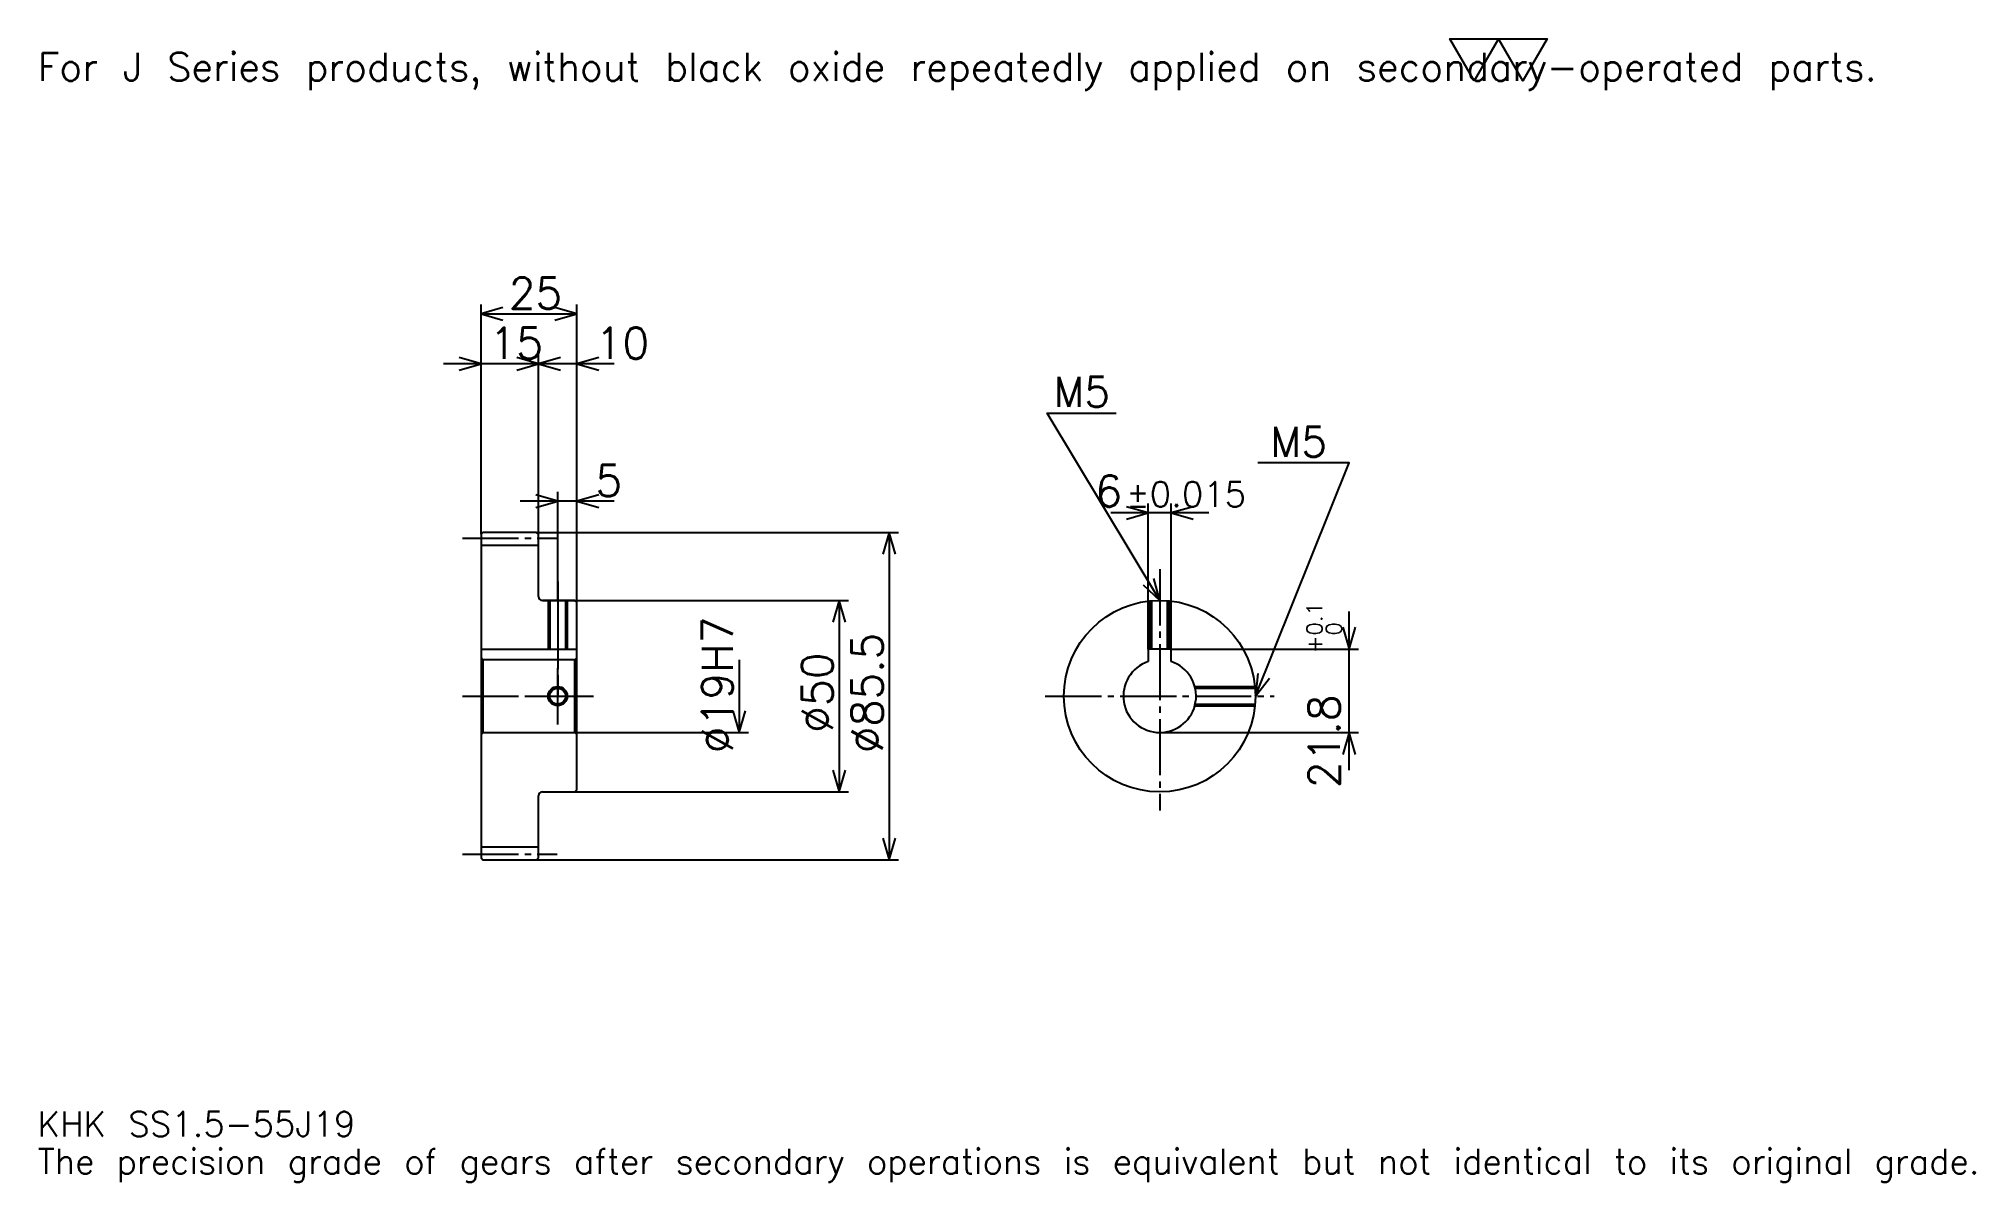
# Model space of a CAD drawing. Extents: x 17 to 522, y 6 to 304.
import ezdxf

# ---------------------------------------------------------------- set-up
doc = ezdxf.new("R2010")
doc.units = 0
doc.linetypes.add('DASHDOT', pattern=[19.565218, 14.673913, -1.630435, 1.630435, -1.630435])
doc.layers.get('0').update_dxf_attribs({"linetype": 'CONTINUOUS'})
doc.layers.add('DASHDOT', color=6, linetype='DASHDOT')
doc.styles.add('KANJI', font='TXT', dxfattribs={"bigfont": 'BIGFONT'})

msp = doc.modelspace()

# ---------------------------------------------------------------- linework, layer by layer
at = {"color": 5}
for p, q in [((132.065216, 175.630432), (132.065216, 235.141296)), ((132.065216, 232.695648), (157.065216, 232.695648)), ((157.065216, 175.630432), (157.065216, 235.141296)), ((156.847824, 219.652176), (122.282608, 219.652176)), ((166.847824, 219.652176), (137.282608, 219.652176)), ((147.065216, 175.630432), (147.065216, 222.097839)), ((166.847824, 183.782608), (142.282608, 183.782608)), ((152.065216, 175.630432), (152.065216, 186.228256)), ((306.239136, 145.180435), (306.239136, 183.152176)), ((312.239136, 145.180435), (312.239136, 183.152176)), ((322.021729, 180.706512), (296.456543, 180.706512)), ((132.065216, 175.130432), (132.065216, 175.630432)), ((146.565216, 175.630432), (157.065216, 175.630432)), ((147.065216, 175.130432), (147.065216, 175.630432)), ((152.065216, 157.880432), (152.065216, 175.630432)), ((152.065216, 157.880432), (152.065216, 175.630432)), ((157.065216, 175.630432), (241.032608, 175.630432)), ((157.065216, 157.380432), (157.065216, 175.630432)), ((238.586945, 175.630432), (238.586945, 90.130432)), ((148.065216, 157.880432), (157.065216, 157.880432)), ((157.065216, 157.880432), (227.989136, 157.880432)), ((225.543488, 157.880432), (225.543488, 107.880432)), ((358.695679, 113.597824), (358.695679, 154.963043)), ((199.456512, 142.380432), (199.456512, 123.380432)), ((312.239136, 145.180435), (361.141296, 145.180435)), ((157.065216, 123.380432), (201.902176, 123.380432)), ((309.239136, 123.380432), (361.141296, 123.380432)), ((148.065216, 107.880432), (157.065216, 107.880432)), ((157.065216, 107.880432), (227.989136, 107.880432)), ((146.565216, 90.130432), (157.065216, 90.130432)), ((157.065216, 90.130432), (241.032608, 90.130432))]:
    msp.add_line(p, q, dxfattribs=at)
at = {"color": 4}
for p, q in [((132.065216, 172.255432), (147.065216, 172.255432)), ((132.065216, 145.180435), (157.065216, 145.180435)), ((132.565216, 142.380432), (132.565216, 123.380432)), ((156.565216, 142.380432), (157.065216, 142.880432)), ((156.565216, 123.380432), (157.065216, 122.880432)), ((132.065216, 93.505432), (147.065216, 93.505432))]:
    msp.add_line(p, q, dxfattribs=at)
at = {"color": 7}
msp.add_lwpolyline([(391.304352, 293.478271), (384.945648, 304.5), (410.380432, 304.5), (404.021729, 293.478271), (397.663055, 304.5), (391.304352, 293.478271)], dxfattribs=at)
at = {"color": 5}
for points in [[(137.771744, 234.32608), (132.065216, 232.695648), (137.771744, 231.065216)], [(151.358688, 231.065216), (157.065216, 232.695648), (151.358688, 234.32608)], [(126.358696, 218.021744), (132.065216, 219.652176), (126.358696, 221.282608)], [(141.358688, 218.021744), (147.065216, 219.652176), (141.358688, 221.282608)], [(152.771744, 221.282608), (147.065216, 219.652176), (152.771744, 218.021744)], [(162.771744, 221.282608), (157.065216, 219.652176), (162.771744, 218.021744)], [(309.239136, 157.880432), (279.891296, 206.793472), (297.82608, 206.793472)], [(334.239136, 132.880432), (358.695648, 193.75), (334.891296, 193.75)], [(146.358688, 182.152176), (152.065216, 183.782608), (146.358688, 185.41304)], [(162.771744, 185.41304), (157.065216, 183.782608), (162.771744, 182.152176)], [(300.532593, 179.07608), (306.239136, 180.706512), (300.532593, 182.33696)], [(317.945679, 182.33696), (312.239136, 180.706512), (317.945679, 179.07608)], [(240.217377, 169.92392), (238.586945, 175.630432), (236.956512, 169.92392)], [(304.90506, 161.934875), (309.239136, 157.880432), (307.701233, 163.612579)], [(227.17392, 152.173904), (225.543488, 157.880432), (223.913055, 152.173904)], [(357.065247, 150.886948), (358.695679, 145.180435), (360.326111, 150.886948)], [(334.85376, 138.783401), (334.239136, 132.880432), (337.879517, 137.567688)], [(197.82608, 129.08696), (199.456512, 123.380432), (201.086945, 129.08696)], [(360.326111, 117.673912), (358.695679, 123.380432), (357.065247, 117.673912)], [(223.913055, 113.586952), (225.543488, 107.880432), (227.17392, 113.586952)], [(236.956512, 95.836952), (238.586945, 90.130432), (240.217377, 95.836952)]]:
    msp.add_lwpolyline(points, dxfattribs=at)
at = {"color": 4}
for points in [[(147.065216, 158.880432), (147.065216, 175.130432), (146.565216, 175.630432), (132.565216, 175.630432), (132.065216, 175.130432), (132.065216, 122.880432)], [(148.065216, 107.880432), (156.565216, 107.880432), (157.065216, 108.380432), (157.065216, 157.380432), (156.565216, 157.880432), (148.065216, 157.880432)], [(149.565216, 157.880432), (149.565216, 145.180435)], [(150.000214, 157.880432), (150.000214, 145.180435)], [(154.130219, 157.880432), (154.130219, 145.180435)], [(154.565216, 157.880432), (154.565216, 145.180435)], [(306.739136, 145.180435), (306.739136, 157.755112)], [(307.174133, 145.180435), (307.174133, 157.794998)], [(311.304138, 145.180435), (311.304138, 157.794998)], [(311.739136, 145.180435), (311.739136, 157.755112)], [(132.065216, 122.880432), (132.565216, 123.380432), (156.565216, 123.380432), (156.565216, 142.380432), (132.565216, 142.380432), (132.065216, 142.880432)], [(312.239136, 141.894318), (312.239136, 145.180435), (306.239136, 145.180435), (306.239136, 141.894318)], [(318.404297, 135.380432), (334.113831, 135.380432)], [(318.511993, 134.945435), (334.153687, 134.945435)], [(318.404297, 130.380432), (334.113831, 130.380432)], [(318.511993, 130.81543), (334.153687, 130.81543)], [(132.065216, 122.880432), (132.065216, 90.630432), (132.565216, 90.130432), (146.565216, 90.130432), (147.065216, 90.630432), (147.065216, 106.880432)]]:
    msp.add_lwpolyline(points, dxfattribs=at)
for centre, radius in [((309.239136, 132.880432), 25), ((152.065216, 132.880432), 2.065)]:
    msp.add_circle(centre, radius, dxfattribs=at)
at = {"color": 7}
msp.add_circle((152.065216, 132.880432), 2.5, dxfattribs=at)
at = {"color": 4}
for centre, radius, start, end in [((148.065216, 158.880432), 1, 180, 270), ((309.239136, 132.880432), 9.5, 108.40848033, 71.59151967), ((148.065216, 106.880432), 1, 90, 180)]:
    msp.add_arc(centre, radius, start, end, dxfattribs=at)
at = {"layer": 'DASHDOT', "color": 7}
for p, q in [((127.173912, 174.130432), (151.956512, 174.130432)), ((309.239136, 166.032608), (309.239136, 102.989128)), ((152.065216, 157.880432), (152.065216, 132.880432)), ((127.173912, 132.880432), (161.956512, 132.880432)), ((279.347839, 132.880432), (339.130432, 132.880432)), ((127.173912, 91.630432), (151.956512, 91.630432))]:
    msp.add_line(p, q, dxfattribs=at)
for points in [[(152.065216, 162.771729), (152.065216, 140.289124)], [(152.065216, 125.489128), (152.065216, 140.271744)], [(144.67392, 132.880432), (159.456512, 132.880432)]]:
    msp.add_lwpolyline(points, dxfattribs=at)

# ---------------------------------------------------------------- texts
at = {"color": 7, "style": 'KANJI'}
for s, height, p in [('For J Series products, without black oxide repeatedly applied on secondary-operated parts.', 7.336957, (16.304348, 293.478271)), ('25', 8.152174, (139.266296, 234)), ('15', 8.152174, (134.266296, 220.956512)), ('10', 8.152174, (161.956512, 220.956512)), ('M5', 7.826087, (281.521729, 208.42392)), ('M5', 7.826087, (338.152161, 195.380432)), ('5', 8.152174, (161.956512, 185.08696)), ('6', 8.152174, (292.411438, 182.33696)), ('%%p0.015', 6.521739, (300.481079, 182.33696)), ('KHK SS1.5-55J19', 6.521739, (16.304348, 17.934782)), ('The precision grade of gears after secondary operations is equivalent but not identical to its original grade.', 6.521739, (16.304348, 8.152174))]:
    msp.add_text(s, height=height, dxfattribs=at).set_placement(p)
for s, height, p in [('%%c19H7', 8.152174, (197.82608, 118.002716)), ('0.1', 4.076087, (351.684814, 148.706711)), ('0', 4.076087, (356.739136, 148.706711)), ('%%c85.5', 8.152174, (236.956512, 118.002716)), ('+', 4.076087, (351.684814, 144.141495)), ('%%c50', 8.152174, (223.913055, 123.301628)), ('21.8', 8.152174, (356.25, 108.855667))]:
    msp.add_text(s, height=height, rotation=90, dxfattribs=at).set_placement(p)

doc.saveas('drawing.dxf')
